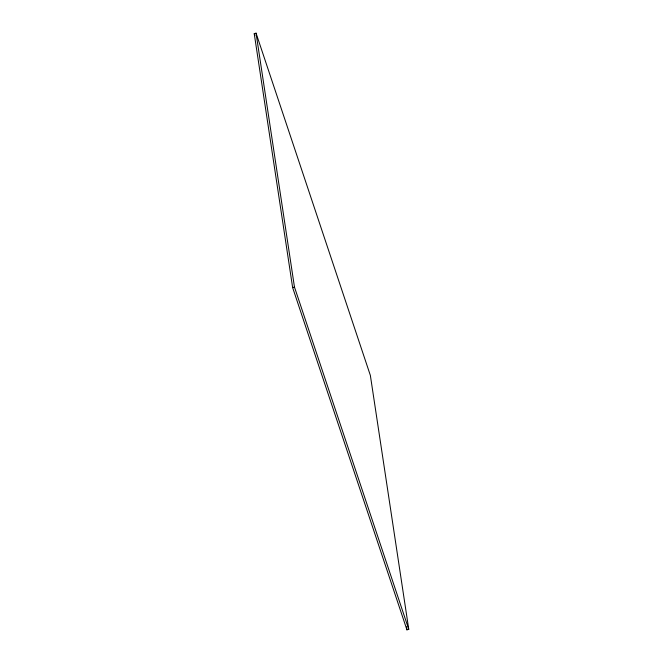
<?xml version="1.0" encoding="UTF-8"?>
<svg xmlns="http://www.w3.org/2000/svg" width="663" height="663" viewBox="0 0 663 663"><rect width="100%" height="100%" fill="white"/><g stroke="black" fill="none" stroke-linecap="round" stroke-linejoin="round"><path stroke-width="0.99" d="M254.244 33.697L256.059 33.15L370.36 375.407L408.756 629.303L406.941 629.85L292.64 287.593L254.244 33.697L254.899 35.653M292.64 287.593L294.463 287.046L256.059 33.15M294.463 287.046L408.756 629.303M406.477 626.775L406.941 629.85"/></g></svg>
